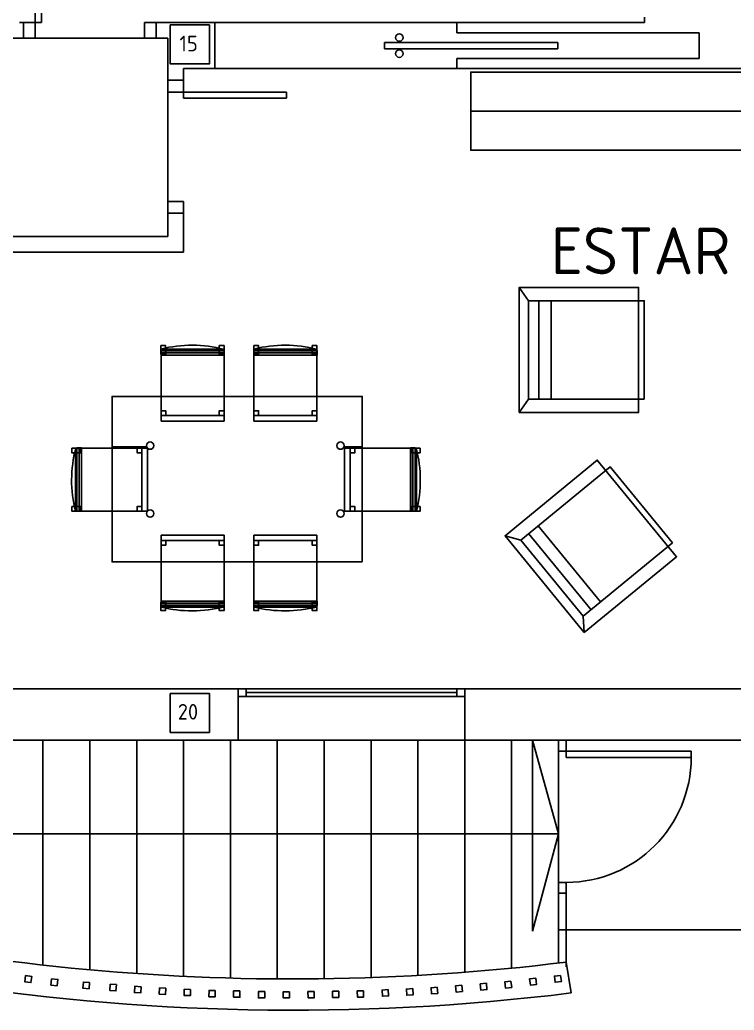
# Model space of a CAD drawing. Extents: x 37594 to 44658, y -15488 to -11373.
# Drawn here: x 42949 to 43407, y -13017 to -12382 of the extents above; entities that cross this region are included whole.
import ezdxf

# ---------------------------------------------------------------- set-up
doc = ezdxf.new("R2010")
doc.units = 0
doc.header["$LTSCALE"] = 25
doc.header["$MEASUREMENT"] = 0
for name, color, linetype in [('CARASFIJAS', 3, 'CONTINUOUS'), ('CARPINTERIA', 5, 'CONTINUOUS'), ('MUEBLES', 4, 'CONTINUOUS'), ('MUROS', 1, 'CONTINUOUS'), ('PILARES', 2, 'CONTINUOUS'), ('PLANTA', 7, 'CONTINUOUS'), ('TEXTO', 10, 'CONTINUOUS'), ('TEXTOSPIL', 7, 'CONTINUOUS')]:
    doc.layers.add(name, color=color, linetype=linetype)
doc.styles.add('DIN', font='DIN')
doc.styles.add('FUTURA', font='din.shx', dxfattribs={"height": 30})

msp = doc.modelspace()

# ---------------------------------------------------------------- linework, layer by layer
at = {"layer": 'CARASFIJAS'}
for p, q in [((43045.8, -12385.68), (43070.8, -12385.68)), ((43070.8, -12385.68), (43070.8, -12410.68)), ((43045.8, -12813.68), (43045.8, -12838.68)), ((43045.8, -12838.68), (43070.8, -12838.68))]:
    msp.add_line(p, q, dxfattribs=at)
at = {"layer": 'CARPINTERIA'}
for p, q in [((42959.3, -12384.18), (42959.3, -12318.18)), ((42963.3, -12384.18), (42963.3, -12318.18)), ((42951.8, -12384.18), (42959.3, -12384.18)), ((42959.3, -12384.18), (42963.3, -12384.18)), ((42959.3, -12384.18), (42959.3, -12394.18)), ((43029.3, -12384.18), (43036.8, -12384.18)), ((43029.3, -12384.18), (43029.3, -12394.18)), ((42951.8, -12394.18), (42959.3, -12394.18)), ((43029.3, -12394.18), (43036.8, -12394.18)), ((43293.94, -12396.93), (43182.93, -12396.93)), ((43182.93, -12400.93), (43182.93, -12396.93)), ((43293.94, -12400.93), (43182.93, -12400.93)), ((43293.94, -12400.93), (43293.94, -12396.93)), ((43044.3, -12421.18), (43044.3, -12428.68)), ((43054.3, -12421.18), (43054.3, -12428.68)), ((43054.3, -12428.68), (43044.3, -12428.68)), ((43054.3, -12428.68), (43120.3, -12428.68)), ((43054.3, -12428.68), (43054.3, -12432.68)), ((43054.3, -12432.68), (43120.3, -12432.68)), ((43120.3, -12428.68), (43120.3, -12432.68)), ((43044.3, -12498.68), (43044.3, -12506.18)), ((43054.3, -12498.68), (43044.3, -12498.68)), ((43054.3, -12498.68), (43054.3, -12506.18)), ((43089.3, -12810.68), (43234.3, -12810.68)), ((43094.3, -12810.68), (43094.3, -12815.68)), ((43094.3, -12813.18), (43229.3, -12813.18)), ((43229.3, -12810.68), (43229.3, -12815.68)), ((43089.3, -12815.68), (43234.3, -12815.68)), ((43294.3, -12850.68), (43294.3, -12843.68)), ((43294.3, -12843.68), (43299.3, -12843.68)), ((43299.3, -12850.68), (43299.3, -12843.68)), ((43294.3, -12850.68), (43299.3, -12850.68)), ((43299.3, -12850.68), (43299.3, -12854.68)), ((43299.3, -12850.68), (43379.3, -12850.68)), ((43379.3, -12850.68), (43379.3, -12854.68)), ((43299.3, -12854.68), (43379.3, -12854.68)), ((43294.3, -12934.68), (43299.3, -12934.68)), ((43294.3, -12986.34), (43294.3, -12934.68)), ((43299.3, -12988.68), (43299.3, -12934.68)), ((43294.3, -12941.68), (43299.3, -12941.68))]:
    msp.add_line(p, q, dxfattribs=at)
for centre in [(43192.44, -12393.8), (43192.44, -12404.07)]:
    msp.add_circle(centre, 2.39, dxfattribs=at)
msp.add_arc((43299.3, -12854.68), 80, 270, 0, dxfattribs=at)
at = {"layer": 'MUEBLES'}
for p, q in [((43505.16, -12440.93), (43238.15, -12440.93)), ((43275.19, -12562.32), (43269.19, -12553.82)), ((43281.69, -12625.32, 30.18), (43281.69, -12562.32)), ((43289.59, -12625.32), (43289.59, -12562.32)), ((43039.88, -12639.34, 6.88), (43039.88, -12593.19, 6.88)), ((43080.19, -12639.34, 6.88), (43080.19, -12593.42, 6.88)), ((43099.37, -12639.34, -61.43), (43099.37, -12593.19, -61.43)), ((43139.67, -12639.34, -61.43), (43139.67, -12593.42, -61.43)), ((43008.58, -12623.56, 75.2), (43168.74, -12623.56, 6.88)), ((43008.58, -12729.56, 75.2), (43008.58, -12623.56, 75.2)), ((43168.74, -12623.56, 6.88), (43168.74, -12729.56, 6.88)), ((43275.19, -12625.32), (43269.19, -12633.82)), ((43080.19, -12639.34, 6.88), (43039.88, -12639.34, 6.88)), ((43139.67, -12639.34, -61.43), (43099.37, -12639.34, -61.43)), ((43008.58, -12655.92, -35.12), (43030.71, -12655.92, -35.12)), ((43156.93, -12655.92, -35.12), (43168.74, -12655.92, -35.12)), ((43031.17, -12656.7, 6.88), (42985.25, -12656.7, 6.88)), ((43031.17, -12656.7, 6.88), (43031.17, -12697.01, 6.88)), ((43157.33, -12656.7, -61.43), (43157.33, -12697.01, -61.43)), ((43157.33, -12656.7, -61.43), (43203.25, -12656.7, -61.43)), ((43031.17, -12697.01, 6.88), (42985.02, -12697.01, 6.88)), ((43157.33, -12697.01, -61.43), (43203.48, -12697.01, -61.43)), ((43321.24, -12755.12), (43281.26, -12706.42)), ((43080.19, -12712.3, 6.88), (43039.88, -12712.3, 6.88)), ((43039.88, -12712.3, 6.88), (43039.88, -12758.46, 6.88)), ((43080.19, -12712.3, 6.88), (43080.19, -12758.22, 6.88)), ((43139.67, -12712.3, -61.43), (43099.37, -12712.3, -61.43)), ((43099.37, -12712.3, -61.43), (43099.37, -12758.46, -61.43)), ((43139.67, -12712.3, -61.43), (43139.67, -12758.22, -61.43)), ((43270.13, -12715.56), (43260.1, -12712.8)), ((43315.14, -12760.13, 30.18), (43275.16, -12711.43)), ((43168.74, -12729.56, 6.88), (43008.58, -12729.56, 75.2)), ((43310.11, -12764.26), (43310.86, -12774.63))]:
    msp.add_line(p, q, dxfattribs=at)
msp.add_lwpolyline([(43438.16, -12465.93), (43238.15, -12465.93), (43238.15, -12415.93), (43505.16, -12415.93), (43505.16, -12465.93), (43487.16, -12465.93)], dxfattribs=at)
for points in [[(43269.19, -12633.82), (43269.19, -12553.82), (43345.59, -12553.82), (43345.59, -12633.82)], [(43349.19, -12625.32), (43349.19, -12562.32), (43275.19, -12562.32), (43275.19, -12625.32)], [(43310.86, -12774.63), (43260.1, -12712.8), (43319.16, -12664.32), (43369.91, -12726.16)], [(43367.3, -12717.3), (43327.33, -12668.61), (43270.13, -12715.56), (43310.11, -12764.26)]]:
    msp.add_lwpolyline(points, close=True, dxfattribs=at)
for centre in [(43032.9, -12655.08, 6.72), (43154.74, -12655.08, -61.6), (43032.9, -12698.56, 6.72), (43154.74, -12698.56, -61.6)]:
    msp.add_circle(centre, 2.35, dxfattribs=at)
for centre, start, end in [((43059.58, -12672.79, 6.88), 75.44432, 103.9378), ((43119.06, -12672.79, -61.43), 75.44432, 103.9378), ((43064.62, -12677.31, 6.88), 165.44432, 193.9378), ((43123.87, -12677.31, -61.43), 346.0622, 14.55568), ((43059.58, -12678.85, 6.88), 256.0622, 284.55568), ((43119.06, -12678.85, -61.43), 256.0622, 284.55568)]:
    msp.add_arc(centre, 82, start, end, dxfattribs=at)
for points in [[(43168.74, -12729.56, 11.88), (43168.74, -12623.56, 11.88), (43008.58, -12623.56, 80.2), (43008.58, -12729.56, 80.2)], [(43099.37, -12718.88, -61.43), (43099.37, -12715.88, -61.43), (43099.37, -12715.88, -19.43), (43099.37, -12718.88, -19.43)], [(43099.37, -12715.88, -19.43), (43099.37, -12715.88, -61.43), (43102.37, -12715.88, -61.43), (43102.37, -12715.88, -19.43)], [(43102.37, -12718.88, -61.43), (43102.37, -12715.88, -61.43), (43099.37, -12715.88, -61.43), (43099.37, -12718.88, -61.43)], [(43099.37, -12715.88, -61.43), (43099.37, -12715.88, -61.43), (43102.37, -12715.88, -61.43)], [(43099.37, -12758.4, -17.43), (43099.37, -12715.88, -17.43), (43139.67, -12715.88, -17.43), (43139.67, -12758.4, -17.43)], [(43139.67, -12758.4, -19.43), (43139.67, -12715.88, -19.43), (43099.37, -12715.88, -19.43), (43099.37, -12758.4, -19.43)], [(43099.37, -12715.88, -19.43), (43099.37, -12715.88, -19.43), (43139.67, -12715.88, -19.43)], [(43099.37, -12715.88, -17.43), (43099.37, -12715.88, -19.43), (43139.67, -12715.88, -19.43), (43139.67, -12715.88, -17.43)], [(43099.37, -12758.4, -19.43), (43099.37, -12715.88, -19.43), (43099.37, -12715.88, -17.43), (43099.37, -12758.4, -17.43)], [(43099.37, -12718.88, -19.43), (43099.37, -12715.88, -19.43), (43102.37, -12715.88, -19.43), (43102.37, -12718.88, -19.43)], [(43099.37, -12718.88, -19.43), (43099.37, -12718.88, -61.43), (43099.37, -12718.88, -19.43)], [(43102.37, -12718.88, -19.43), (43102.37, -12718.88, -61.43), (43099.37, -12718.88, -61.43), (43099.37, -12718.88, -19.43)], [(43099.37, -12718.88, -19.43), (43099.37, -12718.88, -19.43), (43102.37, -12718.88, -19.43)], [(43102.37, -12715.88, -19.43), (43102.37, -12715.88, -61.43), (43102.37, -12718.88, -61.43), (43102.37, -12718.88, -19.43)], [(43102.37, -12715.88, -61.43), (43102.37, -12715.88, -61.43), (43102.37, -12715.88, -61.43), (43102.37, -12718.88, -61.43)], [(43136.67, -12718.88, -61.43), (43136.67, -12715.88, -61.43), (43136.67, -12715.88, -19.43), (43136.67, -12718.88, -19.43)], [(43136.67, -12715.88, -19.43), (43136.67, -12715.88, -61.43), (43139.67, -12715.88, -61.43), (43139.67, -12715.88, -19.43)], [(43139.67, -12718.88, -61.43), (43139.67, -12715.88, -61.43), (43136.67, -12715.88, -61.43), (43136.67, -12718.88, -61.43)], [(43136.67, -12715.88, -61.43), (43136.67, -12715.88, -61.43), (43139.67, -12715.88, -61.43)], [(43136.67, -12718.88, -19.43), (43136.67, -12715.88, -19.43), (43139.67, -12715.88, -19.43), (43139.67, -12718.88, -19.43)], [(43136.67, -12718.88, -19.43), (43136.67, -12718.88, -61.43), (43136.67, -12718.88, -19.43)], [(43139.67, -12718.88, -19.43), (43139.67, -12718.88, -61.43), (43136.67, -12718.88, -61.43), (43136.67, -12718.88, -19.43)], [(43136.67, -12718.88, -19.43), (43136.67, -12718.88, -19.43), (43139.67, -12718.88, -19.43)], [(43139.67, -12715.88, -19.43), (43139.67, -12715.88, -61.43), (43139.67, -12718.88, -61.43), (43139.67, -12718.88, -19.43)], [(43139.67, -12715.88, -61.43), (43139.67, -12715.88, -61.43), (43139.67, -12715.88, -61.43), (43139.67, -12718.88, -61.43)], [(43139.67, -12715.88, -19.43), (43139.67, -12715.88, -19.43), (43139.67, -12715.88, -19.43), (43139.67, -12758.4, -19.43)], [(43139.67, -12715.88, -17.43), (43139.67, -12715.88, -19.43), (43139.67, -12758.4, -19.43), (43139.67, -12758.4, -17.43)], [(43099.32, -12758.22, -17.63), (43099.32, -12755.23, -17.42), (43099.32, -12757.68, 18.49), (43099.32, -12760.68, 18.29)], [(43099.32, -12757.68, 18.49), (43099.32, -12755.23, -17.42), (43102.32, -12755.23, -17.42), (43102.32, -12757.68, 18.49)], [(43102.32, -12758.22, -17.63), (43102.32, -12755.23, -17.42), (43099.32, -12755.23, -17.42), (43099.32, -12758.22, -17.63)], [(43099.32, -12755.23, -17.42), (43099.32, -12755.23, -17.42), (43102.32, -12755.23, -17.42)], [(43099.32, -12760.68, 18.29), (43099.32, -12757.68, 18.49), (43102.32, -12757.68, 18.49), (43102.32, -12760.68, 18.29)], [(43099.37, -12758.22, -61.43), (43099.37, -12755.22, -61.43), (43099.37, -12755.22, -19.43), (43099.37, -12758.22, -19.43)], [(43099.37, -12755.22, -19.43), (43099.37, -12755.22, -61.43), (43102.37, -12755.22, -61.43), (43102.37, -12755.22, -19.43)], [(43102.37, -12758.22, -61.43), (43102.37, -12755.22, -61.43), (43099.37, -12755.22, -61.43), (43099.37, -12758.22, -61.43)], [(43099.37, -12755.22, -61.43), (43099.37, -12755.22, -61.43), (43102.37, -12755.22, -61.43)], [(43099.37, -12758.22, -19.43), (43099.37, -12755.22, -19.43), (43102.37, -12755.22, -19.43), (43102.37, -12758.22, -19.43)], [(43099.38, -12756.11, -1.45), (43099.38, -12754.57, -1.34), (43099.38, -12755.93, 18.61), (43099.38, -12757.47, 18.51)], [(43099.38, -12755.93, 18.61), (43099.38, -12754.57, -1.34), (43139.82, -12754.57, -1.34), (43139.82, -12755.93, 18.61)], [(43139.82, -12756.11, -1.45), (43139.82, -12754.57, -1.34), (43099.38, -12754.57, -1.34), (43099.38, -12756.11, -1.45)], [(43099.38, -12754.57, -1.34), (43099.38, -12754.57, -1.34), (43139.82, -12754.57, -1.34)], [(43099.38, -12757.47, 18.51), (43099.38, -12755.93, 18.61), (43139.82, -12755.93, 18.61), (43139.82, -12757.47, 18.51)], [(43099.38, -12757.47, 18.51), (43099.38, -12756.11, -1.45), (43099.38, -12757.47, 18.51)], [(43139.82, -12757.47, 18.51), (43139.82, -12756.11, -1.45), (43099.38, -12756.11, -1.45), (43099.38, -12757.47, 18.51)], [(43099.38, -12757.47, 18.51), (43099.38, -12757.47, 18.51), (43139.82, -12757.47, 18.51)], [(43102.32, -12757.68, 18.49), (43102.32, -12755.23, -17.42), (43102.32, -12758.22, -17.63), (43102.32, -12760.68, 18.29)], [(43102.32, -12755.23, -17.42), (43102.32, -12755.23, -17.42), (43102.32, -12755.23, -17.42), (43102.32, -12758.22, -17.63)], [(43102.37, -12755.22, -19.43), (43102.37, -12755.22, -61.43), (43102.37, -12758.22, -61.43), (43102.37, -12758.22, -19.43)], [(43102.37, -12755.22, -61.43), (43102.37, -12755.22, -61.43), (43102.37, -12755.22, -61.43), (43102.37, -12758.22, -61.43)], [(43136.67, -12758.22, -61.43), (43136.67, -12755.22, -61.43), (43136.67, -12755.22, -19.43), (43136.67, -12758.22, -19.43)], [(43136.67, -12755.22, -19.43), (43136.67, -12755.22, -61.43), (43139.67, -12755.22, -61.43), (43139.67, -12755.22, -19.43)], [(43139.67, -12758.22, -61.43), (43139.67, -12755.22, -61.43), (43136.67, -12755.22, -61.43), (43136.67, -12758.22, -61.43)], [(43136.67, -12755.22, -61.43), (43136.67, -12755.22, -61.43), (43139.67, -12755.22, -61.43)], [(43136.67, -12758.22, -19.43), (43136.67, -12755.22, -19.43), (43139.67, -12755.22, -19.43), (43139.67, -12758.22, -19.43)], [(43136.67, -12758.22, -17.63), (43136.67, -12755.23, -17.42), (43136.67, -12757.68, 18.49), (43136.67, -12760.68, 18.29)], [(43136.67, -12757.68, 18.49), (43136.67, -12755.23, -17.42), (43139.67, -12755.23, -17.42), (43139.67, -12757.68, 18.49)], [(43139.67, -12758.22, -17.63), (43139.67, -12755.23, -17.42), (43136.67, -12755.23, -17.42), (43136.67, -12758.22, -17.63)], [(43136.67, -12755.23, -17.42), (43136.67, -12755.23, -17.42), (43139.67, -12755.23, -17.42)], [(43136.67, -12760.68, 18.29), (43136.67, -12757.68, 18.49), (43139.67, -12757.68, 18.49), (43139.67, -12760.68, 18.29)], [(43139.67, -12755.22, -19.43), (43139.67, -12755.22, -61.43), (43139.67, -12758.22, -61.43), (43139.67, -12758.22, -19.43)], [(43139.67, -12755.22, -61.43), (43139.67, -12755.22, -61.43), (43139.67, -12755.22, -61.43), (43139.67, -12758.22, -61.43)], [(43139.67, -12757.68, 18.49), (43139.67, -12755.23, -17.42), (43139.67, -12758.22, -17.63), (43139.67, -12760.68, 18.29)], [(43139.67, -12755.23, -17.42), (43139.67, -12755.23, -17.42), (43139.67, -12755.23, -17.42), (43139.67, -12758.22, -17.63)], [(43139.82, -12755.93, 18.61), (43139.82, -12754.57, -1.34), (43139.82, -12756.11, -1.45), (43139.82, -12757.47, 18.51)], [(43139.82, -12754.57, -1.34), (43139.82, -12754.57, -1.34), (43139.82, -12754.57, -1.34), (43139.82, -12756.11, -1.45)], [(43099.32, -12760.68, 18.29), (43099.32, -12758.22, -17.63), (43099.32, -12760.68, 18.29)], [(43102.32, -12760.68, 18.29), (43102.32, -12758.22, -17.63), (43099.32, -12758.22, -17.63), (43099.32, -12760.68, 18.29)], [(43099.32, -12760.68, 18.29), (43099.32, -12760.68, 18.29), (43102.32, -12760.68, 18.29)], [(43099.37, -12758.22, -19.43), (43099.37, -12758.22, -61.43), (43099.37, -12758.22, -19.43)], [(43102.37, -12758.22, -19.43), (43102.37, -12758.22, -61.43), (43099.37, -12758.22, -61.43), (43099.37, -12758.22, -19.43)], [(43099.37, -12758.22, -19.43), (43099.37, -12758.22, -19.43), (43102.37, -12758.22, -19.43)], [(43099.37, -12758.4, -17.43), (43099.37, -12758.4, -17.43), (43139.67, -12758.4, -17.43)], [(43139.67, -12758.4, -17.43), (43139.67, -12758.4, -19.43), (43099.37, -12758.4, -19.43), (43099.37, -12758.4, -17.43)], [(43099.37, -12758.4, -17.43), (43099.37, -12758.4, -19.43), (43099.37, -12758.4, -17.43)], [(43136.67, -12758.22, -19.43), (43136.67, -12758.22, -61.43), (43136.67, -12758.22, -19.43)], [(43139.67, -12758.22, -19.43), (43139.67, -12758.22, -61.43), (43136.67, -12758.22, -61.43), (43136.67, -12758.22, -19.43)], [(43136.67, -12760.68, 18.29), (43136.67, -12758.22, -17.63), (43136.67, -12760.68, 18.29)], [(43139.67, -12760.68, 18.29), (43139.67, -12758.22, -17.63), (43136.67, -12758.22, -17.63), (43136.67, -12760.68, 18.29)], [(43136.67, -12758.22, -19.43), (43136.67, -12758.22, -19.43), (43139.67, -12758.22, -19.43)], [(43136.67, -12760.68, 18.29), (43136.67, -12760.68, 18.29), (43139.67, -12760.68, 18.29)]]:
    msp.add_3dface(points, dxfattribs=at)
at = {"layer": 'MUROS'}
for p, q in [((43349.3, -12380.68), (43349.3, -12384.18)), ((42949.3, -12384.18), (42951.8, -12384.18)), ((42951.8, -12384.18), (42951.8, -12394.18)), ((43074.3, -12384.18), (43036.8, -12384.18)), ((43036.8, -12384.18), (43036.8, -12394.18)), ((43074.3, -12384.18), (43074.3, -12413.68)), ((43349.3, -12384.18), (43229.3, -12384.18)), ((43229.3, -12384.18), (43229.3, -12390.68)), ((42938.3, -12394.18), (42951.8, -12394.18)), ((43036.8, -12394.18), (43044.3, -12394.18)), ((43044.3, -12394.18), (43044.3, -12421.18)), ((43384.3, -12390.68), (43229.3, -12390.68)), ((43384.3, -12390.68), (43384.3, -12407.18)), ((43229.3, -12407.18), (43229.3, -12413.68)), ((43384.3, -12407.18), (43229.3, -12407.18)), ((43054.3, -12413.68), (43054.3, -12421.18)), ((43074.3, -12413.68), (43054.3, -12413.68)), ((43655.3, -12413.68), (43229.3, -12413.68)), ((43054.3, -12421.18), (43044.3, -12421.18)), ((43044.3, -12506.18), (43044.3, -12521.18)), ((43054.3, -12506.18), (43044.3, -12506.18)), ((43054.3, -12506.18), (43054.3, -12531.18)), ((43044.3, -12521.18), (42868.82, -12521.18)), ((42886.79, -12531.18), (43054.3, -12531.18)), ((42886.79, -12810.68), (43089.3, -12810.68)), ((43089.3, -12810.68), (43089.3, -12843.68)), ((43234.3, -12810.68), (43480.3, -12810.68)), ((43234.3, -12810.68), (43234.3, -12843.68)), ((42857.8, -12843.68), (43089.3, -12843.68)), ((43234.3, -12843.68), (43480.3, -12843.68))]:
    msp.add_line(p, q, dxfattribs=at)
at = {"layer": 'PILARES'}
for points in [[(43045.8, -12385.68), (43070.8, -12385.68), (43070.8, -12410.68), (43045.8, -12410.68)], [(43045.8, -12813.68), (43070.8, -12813.68), (43070.8, -12838.68), (43045.8, -12838.68)]]:
    msp.add_lwpolyline(points, close=True, dxfattribs=at)
at = {"layer": 'PLANTA'}
for p, q in [((43229.3, -12384.18), (43074.3, -12384.18)), ((42959.3, -12394.18), (43029.3, -12394.18)), ((43229.3, -12413.68), (43074.3, -12413.68)), ((43044.3, -12428.68), (43044.3, -12498.68)), ((42964.3, -12843.68), (42964.3, -12987.61)), ((42994.3, -12843.68), (42994.3, -12990.66)), ((43024.3, -12843.68), (43024.3, -12993.07)), ((43054.3, -12843.68), (43054.3, -12994.84)), ((43084.3, -12843.68), (43084.3, -12995.98)), ((43089.3, -12843.68), (43234.3, -12843.68)), ((43089.3, -12843.68), (43234.3, -12843.68)), ((43114.3, -12843.68), (43114.3, -12996.5)), ((43144.3, -12843.68), (43144.3, -12996.38)), ((43174.3, -12843.68), (43174.3, -12995.64)), ((43204.3, -12843.68), (43204.3, -12994.26)), ((43234.3, -12843.68), (43234.3, -12992.26)), ((43264.3, -12843.68), (43264.3, -12989.61)), ((43277.6, -12843.68), (43277.6, -12966.03)), ((43294.3, -12903.68), (43277.6, -12843.68)), ((43294.3, -12843.68), (43294.3, -12986.34)), ((42874.3, -12903.68), (43294.3, -12903.68)), ((43277.6, -12966.03), (43294.3, -12903.68)), ((43294.3, -12934.68), (43294.3, -12986.34)), ((44643.25, -12965.15), (43294.3, -12965.15)), ((43299.2, -12985.74), (43302.48, -13005.49))]:
    msp.add_line(p, q, dxfattribs=at)
for points in [[(42953.13, -12994.4), (42957.1, -12994.89), (42956.61, -12998.86), (42952.64, -12998.37)], [(42969.83, -12996.42), (42973.81, -12996.85), (42973.38, -13000.83), (42969.4, -13000.4)], [(42994.18, -12998.84), (42990.2, -12998.48), (42989.84, -13002.47), (42993.82, -13002.83)], [(43263.89, -12997.98), (43259.92, -12998.44), (43260.37, -13002.41), (43264.35, -13001.96)], [(43279.82, -12996.04), (43275.84, -12996.49), (43276.3, -13000.47), (43280.27, -13000.01)], [(43295.71, -12994.22), (43291.74, -12994.68), (43292.19, -12998.65), (43296.17, -12998.2)], [(43011.31, -13000.17), (43007.32, -12999.88), (43007.02, -13003.86), (43011.01, -13004.16)], [(43027.09, -13001.47), (43023.09, -13001.23), (43022.85, -13005.23), (43026.85, -13005.47)], [(43042.91, -13002.39), (43038.91, -13002.23), (43038.75, -13006.23), (43042.75, -13006.39)], [(43058.75, -13003.19), (43054.75, -13003.1), (43054.66, -13007.1), (43058.66, -13007.19)], [(43074.6, -13003.98), (43070.6, -13003.9), (43070.52, -13007.9), (43074.52, -13007.98)], [(43090.37, -13004.19), (43086.37, -13004.18), (43086.37, -13008.18), (43090.37, -13008.19)], [(43090.37, -13004.19), (43086.37, -13004.18), (43086.37, -13008.18), (43090.37, -13008.19)], [(43106.24, -13004.66), (43102.24, -13004.65), (43102.23, -13008.65), (43106.23, -13008.66)], [(43122.08, -13004.68), (43118.08, -13004.67), (43118.07, -13008.67), (43122.07, -13008.68)], [(43137.91, -13004.52), (43133.91, -13004.58), (43133.97, -13008.57), (43137.97, -13008.52)], [(43153.71, -13004.4), (43149.71, -13004.39), (43149.7, -13008.39), (43153.7, -13008.4)], [(43169.53, -13004.13), (43165.53, -13004.18), (43165.57, -13008.18), (43169.57, -13008.13)], [(43185.34, -13003.37), (43181.34, -13003.61), (43181.59, -13007.61), (43185.58, -13007.36)], [(43200.98, -13002.73), (43196.98, -13002.97), (43197.22, -13006.96), (43201.22, -13006.72)], [(43216.69, -13001.82), (43212.71, -13002.17), (43213.06, -13006.15), (43217.04, -13005.8)], [(43232.43, -13000.57), (43228.45, -13000.92), (43228.8, -13004.91), (43232.78, -13004.56)], [(43248.17, -12999.33), (43244.18, -12999.68), (43244.53, -13003.67), (43248.52, -13003.32)]]:
    msp.add_lwpolyline(points, close=True, dxfattribs=at)
for radius, start, end in [(1451.17, 244.3795, 277.07284), (1431.17, 251.6104, 277.03972)]:
    msp.add_arc((43123.8, -11565.36), radius, start, end, dxfattribs=at)

# ---------------------------------------------------------------- texts
at = {"layer": 'TEXTO', "color": 0, "style": 'FUTURA'}
msp.add_text('ESTAR', height=30, dxfattribs=at).set_placement((43289.41, -12545.36))
at = {"layer": 'TEXTOSPIL', "style": 'DIN'}
for s, p in [('15', (43051.7, -12402.62)), ('20', (43050.59, -12830.47))]:
    msp.add_text(s, height=10, dxfattribs=at).set_placement(p)

# ---------------------------------------------------------------- meshes
at = {"layer": 'MUEBLES'}
mesh = msp.add_polymesh((6, 3), dxfattribs=at)
for k, corner in enumerate([(43039.84, -12593.96, 86.81), (43039.84, -12596.41, 50.89), (43039.84, -12596.41, 50.89), (43042.84, -12593.96, 86.81), (43042.84, -12596.41, 50.89), (43042.84, -12596.41, 50.89), (43042.84, -12590.97, 86.6), (43042.84, -12593.42, 50.69), (43042.84, -12596.41, 50.89), (43039.84, -12590.97, 86.6), (43039.84, -12593.42, 50.69), (43039.84, -12596.41, 50.89), (43039.84, -12590.97, 86.6), (43039.84, -12590.97, 86.6), (43039.84, -12593.96, 86.81), (43042.84, -12590.97, 86.6), (43042.84, -12590.97, 86.6), (43042.84, -12593.96, 86.81)]):
    mesh.set_mesh_vertex(divmod(k, 3), corner)
mesh = msp.add_polymesh((6, 3), dxfattribs=at)
for k, corner in enumerate([(43077.19, -12593.96, 86.81), (43077.19, -12596.41, 50.89), (43077.19, -12596.41, 50.89), (43080.19, -12593.96, 86.81), (43080.19, -12596.41, 50.89), (43080.19, -12596.41, 50.89), (43080.19, -12590.97, 86.6), (43080.19, -12593.42, 50.69), (43080.19, -12596.41, 50.89), (43077.19, -12590.97, 86.6), (43077.19, -12593.42, 50.69), (43077.19, -12596.41, 50.89), (43077.19, -12590.97, 86.6), (43077.19, -12590.97, 86.6), (43077.19, -12593.96, 86.81), (43080.19, -12590.97, 86.6), (43080.19, -12590.97, 86.6), (43080.19, -12593.96, 86.81)]):
    mesh.set_mesh_vertex(divmod(k, 3), corner)
mesh = msp.add_polymesh((6, 3), dxfattribs=at)
for k, corner in enumerate([(43099.32, -12593.96, 18.49), (43099.32, -12596.41, -17.42), (43099.32, -12596.41, -17.42), (43102.32, -12593.96, 18.49), (43102.32, -12596.41, -17.42), (43102.32, -12596.41, -17.42), (43102.32, -12590.97, 18.29), (43102.32, -12593.42, -17.63), (43102.32, -12596.41, -17.42), (43099.32, -12590.97, 18.29), (43099.32, -12593.42, -17.63), (43099.32, -12596.41, -17.42), (43099.32, -12590.97, 18.29), (43099.32, -12590.97, 18.29), (43099.32, -12593.96, 18.49), (43102.32, -12590.97, 18.29), (43102.32, -12590.97, 18.29), (43102.32, -12593.96, 18.49)]):
    mesh.set_mesh_vertex(divmod(k, 3), corner)
mesh = msp.add_polymesh((6, 3), dxfattribs=at)
for k, corner in enumerate([(43136.67, -12593.96, 18.49), (43136.67, -12596.41, -17.42), (43136.67, -12596.41, -17.42), (43139.67, -12593.96, 18.49), (43139.67, -12596.41, -17.42), (43139.67, -12596.41, -17.42), (43139.67, -12590.97, 18.29), (43139.67, -12593.42, -17.63), (43139.67, -12596.41, -17.42), (43136.67, -12590.97, 18.29), (43136.67, -12593.42, -17.63), (43136.67, -12596.41, -17.42), (43136.67, -12590.97, 18.29), (43136.67, -12590.97, 18.29), (43136.67, -12593.96, 18.49), (43139.67, -12590.97, 18.29), (43139.67, -12590.97, 18.29), (43139.67, -12593.96, 18.49)]):
    mesh.set_mesh_vertex(divmod(k, 3), corner)
mesh = msp.add_polymesh((6, 3), dxfattribs=at)
for k, corner in enumerate([(43039.88, -12635.76, 50.88), (43039.88, -12635.76, 48.88), (43039.88, -12635.76, 48.88), (43080.19, -12635.76, 50.88), (43080.19, -12635.76, 48.88), (43080.19, -12635.76, 48.88), (43080.19, -12593.25, 50.88), (43080.19, -12593.25, 48.88), (43080.19, -12635.76, 48.88), (43039.88, -12593.25, 50.88), (43039.88, -12593.25, 48.88), (43039.88, -12635.76, 48.88), (43039.88, -12593.25, 50.88), (43039.88, -12593.25, 50.88), (43039.88, -12635.76, 50.88), (43080.19, -12593.25, 50.88), (43080.19, -12593.25, 50.88), (43080.19, -12635.76, 50.88)]):
    mesh.set_mesh_vertex(divmod(k, 3), corner)
mesh = msp.add_polymesh((6, 3), dxfattribs=at)
for k, corner in enumerate([(43039.88, -12596.42, 48.88), (43039.88, -12596.42, 6.88), (43039.88, -12596.42, 6.88), (43042.88, -12596.42, 48.88), (43042.88, -12596.42, 6.88), (43042.88, -12596.42, 6.88), (43042.88, -12593.42, 48.88), (43042.88, -12593.42, 6.88), (43042.88, -12596.42, 6.88), (43039.88, -12593.42, 48.88), (43039.88, -12593.42, 6.88), (43039.88, -12596.42, 6.88), (43039.88, -12593.42, 48.88), (43039.88, -12593.42, 48.88), (43039.88, -12596.42, 48.88), (43042.88, -12593.42, 48.88), (43042.88, -12593.42, 48.88), (43042.88, -12596.42, 48.88)]):
    mesh.set_mesh_vertex(divmod(k, 3), corner)
mesh = msp.add_polymesh((6, 3), dxfattribs=at)
for k, corner in enumerate([(43039.89, -12595.71, 86.93), (43039.89, -12597.07, 66.97), (43039.89, -12597.07, 66.97), (43080.33, -12595.71, 86.93), (43080.33, -12597.07, 66.97), (43080.33, -12597.07, 66.97), (43080.33, -12594.17, 86.82), (43080.33, -12595.53, 66.87), (43080.33, -12597.07, 66.97), (43039.89, -12594.17, 86.82), (43039.89, -12595.53, 66.87), (43039.89, -12597.07, 66.97), (43039.89, -12594.17, 86.82), (43039.89, -12594.17, 86.82), (43039.89, -12595.71, 86.93), (43080.33, -12594.17, 86.82), (43080.33, -12594.17, 86.82), (43080.33, -12595.71, 86.93)]):
    mesh.set_mesh_vertex(divmod(k, 3), corner)
mesh = msp.add_polymesh((6, 3), dxfattribs=at)
for k, corner in enumerate([(43077.19, -12596.42, 48.88), (43077.19, -12596.42, 6.88), (43077.19, -12596.42, 6.88), (43080.19, -12596.42, 48.88), (43080.19, -12596.42, 6.88), (43080.19, -12596.42, 6.88), (43080.19, -12593.42, 48.88), (43080.19, -12593.42, 6.88), (43080.19, -12596.42, 6.88), (43077.19, -12593.42, 48.88), (43077.19, -12593.42, 6.88), (43077.19, -12596.42, 6.88), (43077.19, -12593.42, 48.88), (43077.19, -12593.42, 48.88), (43077.19, -12596.42, 48.88), (43080.19, -12593.42, 48.88), (43080.19, -12593.42, 48.88), (43080.19, -12596.42, 48.88)]):
    mesh.set_mesh_vertex(divmod(k, 3), corner)
mesh = msp.add_polymesh((6, 3), dxfattribs=at)
for k, corner in enumerate([(43099.37, -12635.76, -17.43), (43099.37, -12635.76, -19.43), (43099.37, -12635.76, -19.43), (43139.67, -12635.76, -17.43), (43139.67, -12635.76, -19.43), (43139.67, -12635.76, -19.43), (43139.67, -12593.25, -17.43), (43139.67, -12593.25, -19.43), (43139.67, -12635.76, -19.43), (43099.37, -12593.25, -17.43), (43099.37, -12593.25, -19.43), (43099.37, -12635.76, -19.43), (43099.37, -12593.25, -17.43), (43099.37, -12593.25, -17.43), (43099.37, -12635.76, -17.43), (43139.67, -12593.25, -17.43), (43139.67, -12593.25, -17.43), (43139.67, -12635.76, -17.43)]):
    mesh.set_mesh_vertex(divmod(k, 3), corner)
mesh = msp.add_polymesh((6, 3), dxfattribs=at)
for k, corner in enumerate([(43099.37, -12596.42, -19.43), (43099.37, -12596.42, -61.43), (43099.37, -12596.42, -61.43), (43102.37, -12596.42, -19.43), (43102.37, -12596.42, -61.43), (43102.37, -12596.42, -61.43), (43102.37, -12593.42, -19.43), (43102.37, -12593.42, -61.43), (43102.37, -12596.42, -61.43), (43099.37, -12593.42, -19.43), (43099.37, -12593.42, -61.43), (43099.37, -12596.42, -61.43), (43099.37, -12593.42, -19.43), (43099.37, -12593.42, -19.43), (43099.37, -12596.42, -19.43), (43102.37, -12593.42, -19.43), (43102.37, -12593.42, -19.43), (43102.37, -12596.42, -19.43)]):
    mesh.set_mesh_vertex(divmod(k, 3), corner)
mesh = msp.add_polymesh((6, 3), dxfattribs=at)
for k, corner in enumerate([(43099.38, -12595.71, 18.61), (43099.38, -12597.07, -1.34), (43099.38, -12597.07, -1.34), (43139.82, -12595.71, 18.61), (43139.82, -12597.07, -1.34), (43139.82, -12597.07, -1.34), (43139.82, -12594.17, 18.51), (43139.82, -12595.53, -1.45), (43139.82, -12597.07, -1.34), (43099.38, -12594.17, 18.51), (43099.38, -12595.53, -1.45), (43099.38, -12597.07, -1.34), (43099.38, -12594.17, 18.51), (43099.38, -12594.17, 18.51), (43099.38, -12595.71, 18.61), (43139.82, -12594.17, 18.51), (43139.82, -12594.17, 18.51), (43139.82, -12595.71, 18.61)]):
    mesh.set_mesh_vertex(divmod(k, 3), corner)
mesh = msp.add_polymesh((6, 3), dxfattribs=at)
for k, corner in enumerate([(43136.67, -12596.42, -19.43), (43136.67, -12596.42, -61.43), (43136.67, -12596.42, -61.43), (43139.67, -12596.42, -19.43), (43139.67, -12596.42, -61.43), (43139.67, -12596.42, -61.43), (43139.67, -12593.42, -19.43), (43139.67, -12593.42, -61.43), (43139.67, -12596.42, -61.43), (43136.67, -12593.42, -19.43), (43136.67, -12593.42, -61.43), (43136.67, -12596.42, -61.43), (43136.67, -12593.42, -19.43), (43136.67, -12593.42, -19.43), (43136.67, -12596.42, -19.43), (43139.67, -12593.42, -19.43), (43139.67, -12593.42, -19.43), (43139.67, -12596.42, -19.43)]):
    mesh.set_mesh_vertex(divmod(k, 3), corner)
mesh = msp.add_polymesh((6, 3), dxfattribs=at)
for k, corner in enumerate([(43039.88, -12635.76, 48.88), (43039.88, -12635.76, 6.88), (43039.88, -12635.76, 6.88), (43042.88, -12635.76, 48.88), (43042.88, -12635.76, 6.88), (43042.88, -12635.76, 6.88), (43042.88, -12632.76, 48.88), (43042.88, -12632.76, 6.88), (43042.88, -12635.76, 6.88), (43039.88, -12632.76, 48.88), (43039.88, -12632.76, 6.88), (43039.88, -12635.76, 6.88), (43039.88, -12632.76, 48.88), (43039.88, -12632.76, 48.88), (43039.88, -12635.76, 48.88), (43042.88, -12632.76, 48.88), (43042.88, -12632.76, 48.88), (43042.88, -12635.76, 48.88)]):
    mesh.set_mesh_vertex(divmod(k, 3), corner)
mesh = msp.add_polymesh((6, 3), dxfattribs=at)
for k, corner in enumerate([(43077.19, -12635.76, 48.88), (43077.19, -12635.76, 6.88), (43077.19, -12635.76, 6.88), (43080.19, -12635.76, 48.88), (43080.19, -12635.76, 6.88), (43080.19, -12635.76, 6.88), (43080.19, -12632.76, 48.88), (43080.19, -12632.76, 6.88), (43080.19, -12635.76, 6.88), (43077.19, -12632.76, 48.88), (43077.19, -12632.76, 6.88), (43077.19, -12635.76, 6.88), (43077.19, -12632.76, 48.88), (43077.19, -12632.76, 48.88), (43077.19, -12635.76, 48.88), (43080.19, -12632.76, 48.88), (43080.19, -12632.76, 48.88), (43080.19, -12635.76, 48.88)]):
    mesh.set_mesh_vertex(divmod(k, 3), corner)
mesh = msp.add_polymesh((6, 3), dxfattribs=at)
for k, corner in enumerate([(43099.37, -12635.76, -19.43), (43099.37, -12635.76, -61.43), (43099.37, -12635.76, -61.43), (43102.37, -12635.76, -19.43), (43102.37, -12635.76, -61.43), (43102.37, -12635.76, -61.43), (43102.37, -12632.76, -19.43), (43102.37, -12632.76, -61.43), (43102.37, -12635.76, -61.43), (43099.37, -12632.76, -19.43), (43099.37, -12632.76, -61.43), (43099.37, -12635.76, -61.43), (43099.37, -12632.76, -19.43), (43099.37, -12632.76, -19.43), (43099.37, -12635.76, -19.43), (43102.37, -12632.76, -19.43), (43102.37, -12632.76, -19.43), (43102.37, -12635.76, -19.43)]):
    mesh.set_mesh_vertex(divmod(k, 3), corner)
mesh = msp.add_polymesh((6, 3), dxfattribs=at)
for k, corner in enumerate([(43136.67, -12635.76, -19.43), (43136.67, -12635.76, -61.43), (43136.67, -12635.76, -61.43), (43139.67, -12635.76, -19.43), (43139.67, -12635.76, -61.43), (43139.67, -12635.76, -61.43), (43139.67, -12632.76, -19.43), (43139.67, -12632.76, -61.43), (43139.67, -12635.76, -61.43), (43136.67, -12632.76, -19.43), (43136.67, -12632.76, -61.43), (43136.67, -12635.76, -61.43), (43136.67, -12632.76, -19.43), (43136.67, -12632.76, -19.43), (43136.67, -12635.76, -19.43), (43139.67, -12632.76, -19.43), (43139.67, -12632.76, -19.43), (43139.67, -12635.76, -19.43)]):
    mesh.set_mesh_vertex(divmod(k, 3), corner)
mesh = msp.add_polymesh((6, 3), dxfattribs=at)
for k, corner in enumerate([(42987.54, -12697, 86.93), (42988.91, -12697, 66.97), (42988.91, -12697, 66.97), (42987.54, -12656.56, 86.93), (42988.91, -12656.56, 66.97), (42988.91, -12656.56, 66.97), (42986, -12656.56, 86.82), (42987.36, -12656.56, 66.87), (42988.91, -12656.56, 66.97), (42986, -12697, 86.82), (42987.36, -12697, 66.87), (42988.91, -12697, 66.97), (42986, -12697, 86.82), (42986, -12697, 86.82), (42987.54, -12697, 86.93), (42986, -12656.56, 86.82), (42986, -12656.56, 86.82), (42987.54, -12656.56, 86.93)]):
    mesh.set_mesh_vertex(divmod(k, 3), corner)
mesh = msp.add_polymesh((6, 3), dxfattribs=at)
for k, corner in enumerate([(43200.95, -12697, 18.61), (43199.59, -12697, -1.34), (43199.59, -12697, -1.34), (43200.95, -12656.56, 18.61), (43199.59, -12656.56, -1.34), (43199.59, -12656.56, -1.34), (43202.5, -12656.56, 18.51), (43201.13, -12656.56, -1.45), (43199.59, -12656.56, -1.34), (43202.5, -12697, 18.51), (43201.13, -12697, -1.45), (43199.59, -12697, -1.34), (43202.5, -12697, 18.51), (43202.5, -12697, 18.51), (43200.95, -12697, 18.61), (43202.5, -12656.56, 18.51), (43202.5, -12656.56, 18.51), (43200.95, -12656.56, 18.61)]):
    mesh.set_mesh_vertex(divmod(k, 3), corner)
mesh = msp.add_polymesh((6, 3), dxfattribs=at)
for k, corner in enumerate([(42985.79, -12659.7, 86.81), (42988.24, -12659.7, 50.89), (42988.24, -12659.7, 50.89), (42985.79, -12656.7, 86.81), (42988.24, -12656.7, 50.89), (42988.24, -12656.7, 50.89), (42982.8, -12656.7, 86.6), (42985.25, -12656.7, 50.69), (42988.24, -12656.7, 50.89), (42982.8, -12659.7, 86.6), (42985.25, -12659.7, 50.69), (42988.24, -12659.7, 50.89), (42982.8, -12659.7, 86.6), (42982.8, -12659.7, 86.6), (42985.79, -12659.7, 86.81), (42982.8, -12656.7, 86.6), (42982.8, -12656.7, 86.6), (42985.79, -12656.7, 86.81)]):
    mesh.set_mesh_vertex(divmod(k, 3), corner)
mesh = msp.add_polymesh((6, 3), dxfattribs=at)
for k, corner in enumerate([(43027.6, -12697.01, 50.88), (43027.6, -12697.01, 48.88), (43027.6, -12697.01, 48.88), (43027.6, -12656.7, 50.88), (43027.6, -12656.7, 48.88), (43027.6, -12656.7, 48.88), (42985.08, -12656.7, 50.88), (42985.08, -12656.7, 48.88), (43027.6, -12656.7, 48.88), (42985.08, -12697.01, 50.88), (42985.08, -12697.01, 48.88), (43027.6, -12697.01, 48.88), (42985.08, -12697.01, 50.88), (42985.08, -12697.01, 50.88), (43027.6, -12697.01, 50.88), (42985.08, -12656.7, 50.88), (42985.08, -12656.7, 50.88), (43027.6, -12656.7, 50.88)]):
    mesh.set_mesh_vertex(divmod(k, 3), corner)
mesh = msp.add_polymesh((6, 3), dxfattribs=at)
for k, corner in enumerate([(42988.25, -12659.7, 48.88), (42988.25, -12659.7, 6.88), (42988.25, -12659.7, 6.88), (42988.25, -12656.7, 48.88), (42988.25, -12656.7, 6.88), (42988.25, -12656.7, 6.88), (42985.25, -12656.7, 48.88), (42985.25, -12656.7, 6.88), (42988.25, -12656.7, 6.88), (42985.25, -12659.7, 48.88), (42985.25, -12659.7, 6.88), (42988.25, -12659.7, 6.88), (42985.25, -12659.7, 48.88), (42985.25, -12659.7, 48.88), (42988.25, -12659.7, 48.88), (42985.25, -12656.7, 48.88), (42985.25, -12656.7, 48.88), (42988.25, -12656.7, 48.88)]):
    mesh.set_mesh_vertex(divmod(k, 3), corner)
mesh = msp.add_polymesh((6, 3), dxfattribs=at)
for k, corner in enumerate([(43027.6, -12659.7, 48.88), (43027.6, -12659.7, 6.88), (43027.6, -12659.7, 6.88), (43027.6, -12656.7, 48.88), (43027.6, -12656.7, 6.88), (43027.6, -12656.7, 6.88), (43024.6, -12656.7, 48.88), (43024.6, -12656.7, 6.88), (43027.6, -12656.7, 6.88), (43024.6, -12659.7, 48.88), (43024.6, -12659.7, 6.88), (43027.6, -12659.7, 6.88), (43024.6, -12659.7, 48.88), (43024.6, -12659.7, 48.88), (43027.6, -12659.7, 48.88), (43024.6, -12656.7, 48.88), (43024.6, -12656.7, 48.88), (43027.6, -12656.7, 48.88)]):
    mesh.set_mesh_vertex(divmod(k, 3), corner)
mesh = msp.add_polymesh((6, 3), dxfattribs=at)
for k, corner in enumerate([(43160.9, -12659.7, -19.43), (43160.9, -12659.7, -61.43), (43160.9, -12659.7, -61.43), (43160.9, -12656.7, -19.43), (43160.9, -12656.7, -61.43), (43160.9, -12656.7, -61.43), (43163.9, -12656.7, -19.43), (43163.9, -12656.7, -61.43), (43160.9, -12656.7, -61.43), (43163.9, -12659.7, -19.43), (43163.9, -12659.7, -61.43), (43160.9, -12659.7, -61.43), (43163.9, -12659.7, -19.43), (43163.9, -12659.7, -19.43), (43160.9, -12659.7, -19.43), (43163.9, -12656.7, -19.43), (43163.9, -12656.7, -19.43), (43160.9, -12656.7, -19.43)]):
    mesh.set_mesh_vertex(divmod(k, 3), corner)
mesh = msp.add_polymesh((6, 3), dxfattribs=at)
for k, corner in enumerate([(43160.9, -12697.01, -17.43), (43160.9, -12697.01, -19.43), (43160.9, -12697.01, -19.43), (43160.9, -12656.7, -17.43), (43160.9, -12656.7, -19.43), (43160.9, -12656.7, -19.43), (43203.42, -12656.7, -17.43), (43203.42, -12656.7, -19.43), (43160.9, -12656.7, -19.43), (43203.42, -12697.01, -17.43), (43203.42, -12697.01, -19.43), (43160.9, -12697.01, -19.43), (43203.42, -12697.01, -17.43), (43203.42, -12697.01, -17.43), (43160.9, -12697.01, -17.43), (43203.42, -12656.7, -17.43), (43203.42, -12656.7, -17.43), (43160.9, -12656.7, -17.43)]):
    mesh.set_mesh_vertex(divmod(k, 3), corner)
mesh = msp.add_polymesh((6, 3), dxfattribs=at)
for k, corner in enumerate([(43200.25, -12659.7, -19.43), (43200.25, -12659.7, -61.43), (43200.25, -12659.7, -61.43), (43200.25, -12656.7, -19.43), (43200.25, -12656.7, -61.43), (43200.25, -12656.7, -61.43), (43203.25, -12656.7, -19.43), (43203.25, -12656.7, -61.43), (43200.25, -12656.7, -61.43), (43203.25, -12659.7, -19.43), (43203.25, -12659.7, -61.43), (43200.25, -12659.7, -61.43), (43203.25, -12659.7, -19.43), (43203.25, -12659.7, -19.43), (43200.25, -12659.7, -19.43), (43203.25, -12656.7, -19.43), (43203.25, -12656.7, -19.43), (43200.25, -12656.7, -19.43)]):
    mesh.set_mesh_vertex(divmod(k, 3), corner)
mesh = msp.add_polymesh((6, 3), dxfattribs=at)
for k, corner in enumerate([(43202.7, -12659.7, 18.49), (43200.25, -12659.7, -17.42), (43200.25, -12659.7, -17.42), (43202.7, -12656.7, 18.49), (43200.25, -12656.7, -17.42), (43200.25, -12656.7, -17.42), (43205.7, -12656.7, 18.29), (43203.25, -12656.7, -17.63), (43200.25, -12656.7, -17.42), (43205.7, -12659.7, 18.29), (43203.25, -12659.7, -17.63), (43200.25, -12659.7, -17.42), (43205.7, -12659.7, 18.29), (43205.7, -12659.7, 18.29), (43202.7, -12659.7, 18.49), (43205.7, -12656.7, 18.29), (43205.7, -12656.7, 18.29), (43202.7, -12656.7, 18.49)]):
    mesh.set_mesh_vertex(divmod(k, 3), corner)
mesh = msp.add_polymesh((6, 3), dxfattribs=at)
for k, corner in enumerate([(42985.79, -12697.05, 86.81), (42988.24, -12697.05, 50.89), (42988.24, -12697.05, 50.89), (42985.79, -12694.05, 86.81), (42988.24, -12694.05, 50.89), (42988.24, -12694.05, 50.89), (42982.8, -12694.05, 86.6), (42985.25, -12694.05, 50.69), (42988.24, -12694.05, 50.89), (42982.8, -12697.05, 86.6), (42985.25, -12697.05, 50.69), (42988.24, -12697.05, 50.89), (42982.8, -12697.05, 86.6), (42982.8, -12697.05, 86.6), (42985.79, -12697.05, 86.81), (42982.8, -12694.05, 86.6), (42982.8, -12694.05, 86.6), (42985.79, -12694.05, 86.81)]):
    mesh.set_mesh_vertex(divmod(k, 3), corner)
mesh = msp.add_polymesh((6, 3), dxfattribs=at)
for k, corner in enumerate([(42988.25, -12697.01, 48.88), (42988.25, -12697.01, 6.88), (42988.25, -12697.01, 6.88), (42988.25, -12694.01, 48.88), (42988.25, -12694.01, 6.88), (42988.25, -12694.01, 6.88), (42985.25, -12694.01, 48.88), (42985.25, -12694.01, 6.88), (42988.25, -12694.01, 6.88), (42985.25, -12697.01, 48.88), (42985.25, -12697.01, 6.88), (42988.25, -12697.01, 6.88), (42985.25, -12697.01, 48.88), (42985.25, -12697.01, 48.88), (42988.25, -12697.01, 48.88), (42985.25, -12694.01, 48.88), (42985.25, -12694.01, 48.88), (42988.25, -12694.01, 48.88)]):
    mesh.set_mesh_vertex(divmod(k, 3), corner)
mesh = msp.add_polymesh((6, 3), dxfattribs=at)
for k, corner in enumerate([(43027.6, -12697.01, 48.88), (43027.6, -12697.01, 6.88), (43027.6, -12697.01, 6.88), (43027.6, -12694.01, 48.88), (43027.6, -12694.01, 6.88), (43027.6, -12694.01, 6.88), (43024.6, -12694.01, 48.88), (43024.6, -12694.01, 6.88), (43027.6, -12694.01, 6.88), (43024.6, -12697.01, 48.88), (43024.6, -12697.01, 6.88), (43027.6, -12697.01, 6.88), (43024.6, -12697.01, 48.88), (43024.6, -12697.01, 48.88), (43027.6, -12697.01, 48.88), (43024.6, -12694.01, 48.88), (43024.6, -12694.01, 48.88), (43027.6, -12694.01, 48.88)]):
    mesh.set_mesh_vertex(divmod(k, 3), corner)
mesh = msp.add_polymesh((6, 3), dxfattribs=at)
for k, corner in enumerate([(43160.9, -12697.01, -19.43), (43160.9, -12697.01, -61.43), (43160.9, -12697.01, -61.43), (43160.9, -12694.01, -19.43), (43160.9, -12694.01, -61.43), (43160.9, -12694.01, -61.43), (43163.9, -12694.01, -19.43), (43163.9, -12694.01, -61.43), (43160.9, -12694.01, -61.43), (43163.9, -12697.01, -19.43), (43163.9, -12697.01, -61.43), (43160.9, -12697.01, -61.43), (43163.9, -12697.01, -19.43), (43163.9, -12697.01, -19.43), (43160.9, -12697.01, -19.43), (43163.9, -12694.01, -19.43), (43163.9, -12694.01, -19.43), (43160.9, -12694.01, -19.43)]):
    mesh.set_mesh_vertex(divmod(k, 3), corner)
mesh = msp.add_polymesh((6, 3), dxfattribs=at)
for k, corner in enumerate([(43200.25, -12697.01, -19.43), (43200.25, -12697.01, -61.43), (43200.25, -12697.01, -61.43), (43200.25, -12694.01, -19.43), (43200.25, -12694.01, -61.43), (43200.25, -12694.01, -61.43), (43203.25, -12694.01, -19.43), (43203.25, -12694.01, -61.43), (43200.25, -12694.01, -61.43), (43203.25, -12697.01, -19.43), (43203.25, -12697.01, -61.43), (43200.25, -12697.01, -61.43), (43203.25, -12697.01, -19.43), (43203.25, -12697.01, -19.43), (43200.25, -12697.01, -19.43), (43203.25, -12694.01, -19.43), (43203.25, -12694.01, -19.43), (43200.25, -12694.01, -19.43)]):
    mesh.set_mesh_vertex(divmod(k, 3), corner)
mesh = msp.add_polymesh((6, 3), dxfattribs=at)
for k, corner in enumerate([(43202.7, -12697.05, 18.49), (43200.25, -12697.05, -17.42), (43200.25, -12697.05, -17.42), (43202.7, -12694.05, 18.49), (43200.25, -12694.05, -17.42), (43200.25, -12694.05, -17.42), (43205.7, -12694.05, 18.29), (43203.25, -12694.05, -17.63), (43200.25, -12694.05, -17.42), (43205.7, -12697.05, 18.29), (43203.25, -12697.05, -17.63), (43200.25, -12697.05, -17.42), (43205.7, -12697.05, 18.29), (43205.7, -12697.05, 18.29), (43202.7, -12697.05, 18.49), (43205.7, -12694.05, 18.29), (43205.7, -12694.05, 18.29), (43202.7, -12694.05, 18.49)]):
    mesh.set_mesh_vertex(divmod(k, 3), corner)
mesh = msp.add_polymesh((6, 3), dxfattribs=at)
for k, corner in enumerate([(43039.88, -12715.88, 48.88), (43039.88, -12715.88, 6.88), (43039.88, -12715.88, 6.88), (43042.88, -12715.88, 48.88), (43042.88, -12715.88, 6.88), (43042.88, -12715.88, 6.88), (43042.88, -12718.88, 48.88), (43042.88, -12718.88, 6.88), (43042.88, -12715.88, 6.88), (43039.88, -12718.88, 48.88), (43039.88, -12718.88, 6.88), (43039.88, -12715.88, 6.88), (43039.88, -12718.88, 48.88), (43039.88, -12718.88, 48.88), (43039.88, -12715.88, 48.88), (43042.88, -12718.88, 48.88), (43042.88, -12718.88, 48.88), (43042.88, -12715.88, 48.88)]):
    mesh.set_mesh_vertex(divmod(k, 3), corner)
mesh = msp.add_polymesh((6, 3), dxfattribs=at)
for k, corner in enumerate([(43039.88, -12715.88, 50.88), (43039.88, -12715.88, 48.88), (43039.88, -12715.88, 48.88), (43080.19, -12715.88, 50.88), (43080.19, -12715.88, 48.88), (43080.19, -12715.88, 48.88), (43080.19, -12758.4, 50.88), (43080.19, -12758.4, 48.88), (43080.19, -12715.88, 48.88), (43039.88, -12758.4, 50.88), (43039.88, -12758.4, 48.88), (43039.88, -12715.88, 48.88), (43039.88, -12758.4, 50.88), (43039.88, -12758.4, 50.88), (43039.88, -12715.88, 50.88), (43080.19, -12758.4, 50.88), (43080.19, -12758.4, 50.88), (43080.19, -12715.88, 50.88)]):
    mesh.set_mesh_vertex(divmod(k, 3), corner)
mesh = msp.add_polymesh((6, 3), dxfattribs=at)
for k, corner in enumerate([(43077.19, -12715.88, 48.88), (43077.19, -12715.88, 6.88), (43077.19, -12715.88, 6.88), (43080.19, -12715.88, 48.88), (43080.19, -12715.88, 6.88), (43080.19, -12715.88, 6.88), (43080.19, -12718.88, 48.88), (43080.19, -12718.88, 6.88), (43080.19, -12715.88, 6.88), (43077.19, -12718.88, 48.88), (43077.19, -12718.88, 6.88), (43077.19, -12715.88, 6.88), (43077.19, -12718.88, 48.88), (43077.19, -12718.88, 48.88), (43077.19, -12715.88, 48.88), (43080.19, -12718.88, 48.88), (43080.19, -12718.88, 48.88), (43080.19, -12715.88, 48.88)]):
    mesh.set_mesh_vertex(divmod(k, 3), corner)
mesh = msp.add_polymesh((6, 3), dxfattribs=at)
for k, corner in enumerate([(43039.84, -12757.68, 86.81), (43039.84, -12755.23, 50.89), (43039.84, -12755.23, 50.89), (43042.84, -12757.68, 86.81), (43042.84, -12755.23, 50.89), (43042.84, -12755.23, 50.89), (43042.84, -12760.68, 86.6), (43042.84, -12758.22, 50.69), (43042.84, -12755.23, 50.89), (43039.84, -12760.68, 86.6), (43039.84, -12758.22, 50.69), (43039.84, -12755.23, 50.89), (43039.84, -12760.68, 86.6), (43039.84, -12760.68, 86.6), (43039.84, -12757.68, 86.81), (43042.84, -12760.68, 86.6), (43042.84, -12760.68, 86.6), (43042.84, -12757.68, 86.81)]):
    mesh.set_mesh_vertex(divmod(k, 3), corner)
mesh = msp.add_polymesh((6, 3), dxfattribs=at)
for k, corner in enumerate([(43039.88, -12755.22, 48.88), (43039.88, -12755.22, 6.88), (43039.88, -12755.22, 6.88), (43042.88, -12755.22, 48.88), (43042.88, -12755.22, 6.88), (43042.88, -12755.22, 6.88), (43042.88, -12758.22, 48.88), (43042.88, -12758.22, 6.88), (43042.88, -12755.22, 6.88), (43039.88, -12758.22, 48.88), (43039.88, -12758.22, 6.88), (43039.88, -12755.22, 6.88), (43039.88, -12758.22, 48.88), (43039.88, -12758.22, 48.88), (43039.88, -12755.22, 48.88), (43042.88, -12758.22, 48.88), (43042.88, -12758.22, 48.88), (43042.88, -12755.22, 48.88)]):
    mesh.set_mesh_vertex(divmod(k, 3), corner)
mesh = msp.add_polymesh((6, 3), dxfattribs=at)
for k, corner in enumerate([(43039.89, -12755.93, 86.93), (43039.89, -12754.57, 66.97), (43039.89, -12754.57, 66.97), (43080.33, -12755.93, 86.93), (43080.33, -12754.57, 66.97), (43080.33, -12754.57, 66.97), (43080.33, -12757.47, 86.82), (43080.33, -12756.11, 66.87), (43080.33, -12754.57, 66.97), (43039.89, -12757.47, 86.82), (43039.89, -12756.11, 66.87), (43039.89, -12754.57, 66.97), (43039.89, -12757.47, 86.82), (43039.89, -12757.47, 86.82), (43039.89, -12755.93, 86.93), (43080.33, -12757.47, 86.82), (43080.33, -12757.47, 86.82), (43080.33, -12755.93, 86.93)]):
    mesh.set_mesh_vertex(divmod(k, 3), corner)
mesh = msp.add_polymesh((6, 3), dxfattribs=at)
for k, corner in enumerate([(43077.19, -12755.22, 48.88), (43077.19, -12755.22, 6.88), (43077.19, -12755.22, 6.88), (43080.19, -12755.22, 48.88), (43080.19, -12755.22, 6.88), (43080.19, -12755.22, 6.88), (43080.19, -12758.22, 48.88), (43080.19, -12758.22, 6.88), (43080.19, -12755.22, 6.88), (43077.19, -12758.22, 48.88), (43077.19, -12758.22, 6.88), (43077.19, -12755.22, 6.88), (43077.19, -12758.22, 48.88), (43077.19, -12758.22, 48.88), (43077.19, -12755.22, 48.88), (43080.19, -12758.22, 48.88), (43080.19, -12758.22, 48.88), (43080.19, -12755.22, 48.88)]):
    mesh.set_mesh_vertex(divmod(k, 3), corner)
mesh = msp.add_polymesh((6, 3), dxfattribs=at)
for k, corner in enumerate([(43077.19, -12757.68, 86.81), (43077.19, -12755.23, 50.89), (43077.19, -12755.23, 50.89), (43080.19, -12757.68, 86.81), (43080.19, -12755.23, 50.89), (43080.19, -12755.23, 50.89), (43080.19, -12760.68, 86.6), (43080.19, -12758.22, 50.69), (43080.19, -12755.23, 50.89), (43077.19, -12760.68, 86.6), (43077.19, -12758.22, 50.69), (43077.19, -12755.23, 50.89), (43077.19, -12760.68, 86.6), (43077.19, -12760.68, 86.6), (43077.19, -12757.68, 86.81), (43080.19, -12760.68, 86.6), (43080.19, -12760.68, 86.6), (43080.19, -12757.68, 86.81)]):
    mesh.set_mesh_vertex(divmod(k, 3), corner)

doc.saveas('drawing.dxf')
